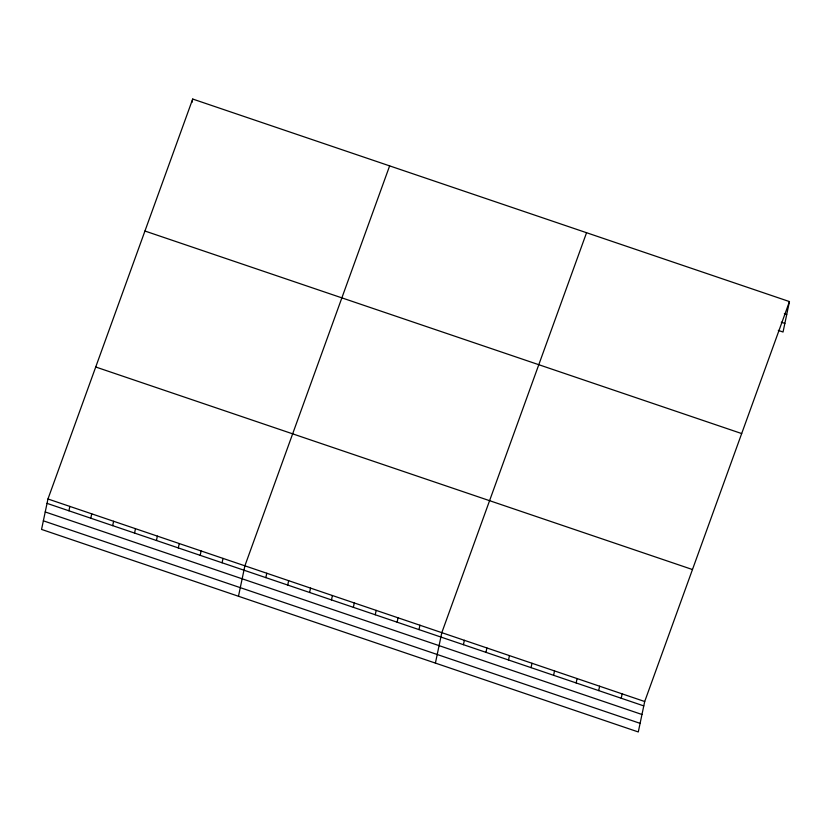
<?xml version="1.0" encoding="UTF-8"?>
<svg xmlns="http://www.w3.org/2000/svg" width="831" height="831" viewBox="0 0 831 831"><rect width="100%" height="100%" fill="white"/><g stroke="black" fill="none" stroke-linecap="round" stroke-linejoin="round"><path stroke-width="1.25" d="M47.959 498.984L41.55 529.42L638.291 731.955L644.7 701.52L789.45 301.58L192.709 99.045L47.959 498.984L644.7 701.52M68.921 510.795L69.846 506.411M90.797 518.222L91.722 513.838M192.013 102.338L192.709 99.045M112.684 525.649L113.608 521.266M134.56 533.076L135.484 528.682M156.446 540.493L157.371 536.109M178.322 547.92L179.247 543.536M200.198 555.347L201.123 550.963M222.085 562.774L223.009 558.39M238.476 596.253L244.885 565.818L389.635 165.888M265.847 577.628L266.772 573.245M287.723 585.055L288.648 580.672M309.61 592.482L310.534 588.099M331.486 599.909L332.41 595.526M353.362 607.336L354.286 602.953M375.248 614.763L376.173 610.38M397.125 622.19L398.049 617.807M419.011 629.607L419.935 625.224M435.402 663.086L441.812 632.651L586.561 232.722M463.428 644.69L464.352 640.306M485.979 652.345L486.904 647.962M508.52 659.991L509.445 655.607M531.061 667.646L531.985 663.263M553.602 675.291L554.526 670.908M576.153 682.947L577.078 678.563M598.694 690.592L599.618 686.209M621.235 698.248L622.159 693.864M789.45 301.58L783.041 332.016L778.294 330.406M784.339 313.754L786.718 314.565M781.285 322.21L784.848 323.425M144.947 231.028L741.688 433.564M95.731 367.001L692.472 569.536M47.045 503.368L643.776 705.903M45.227 511.958L641.968 714.494M43.357 520.819L640.099 723.354"/></g></svg>
